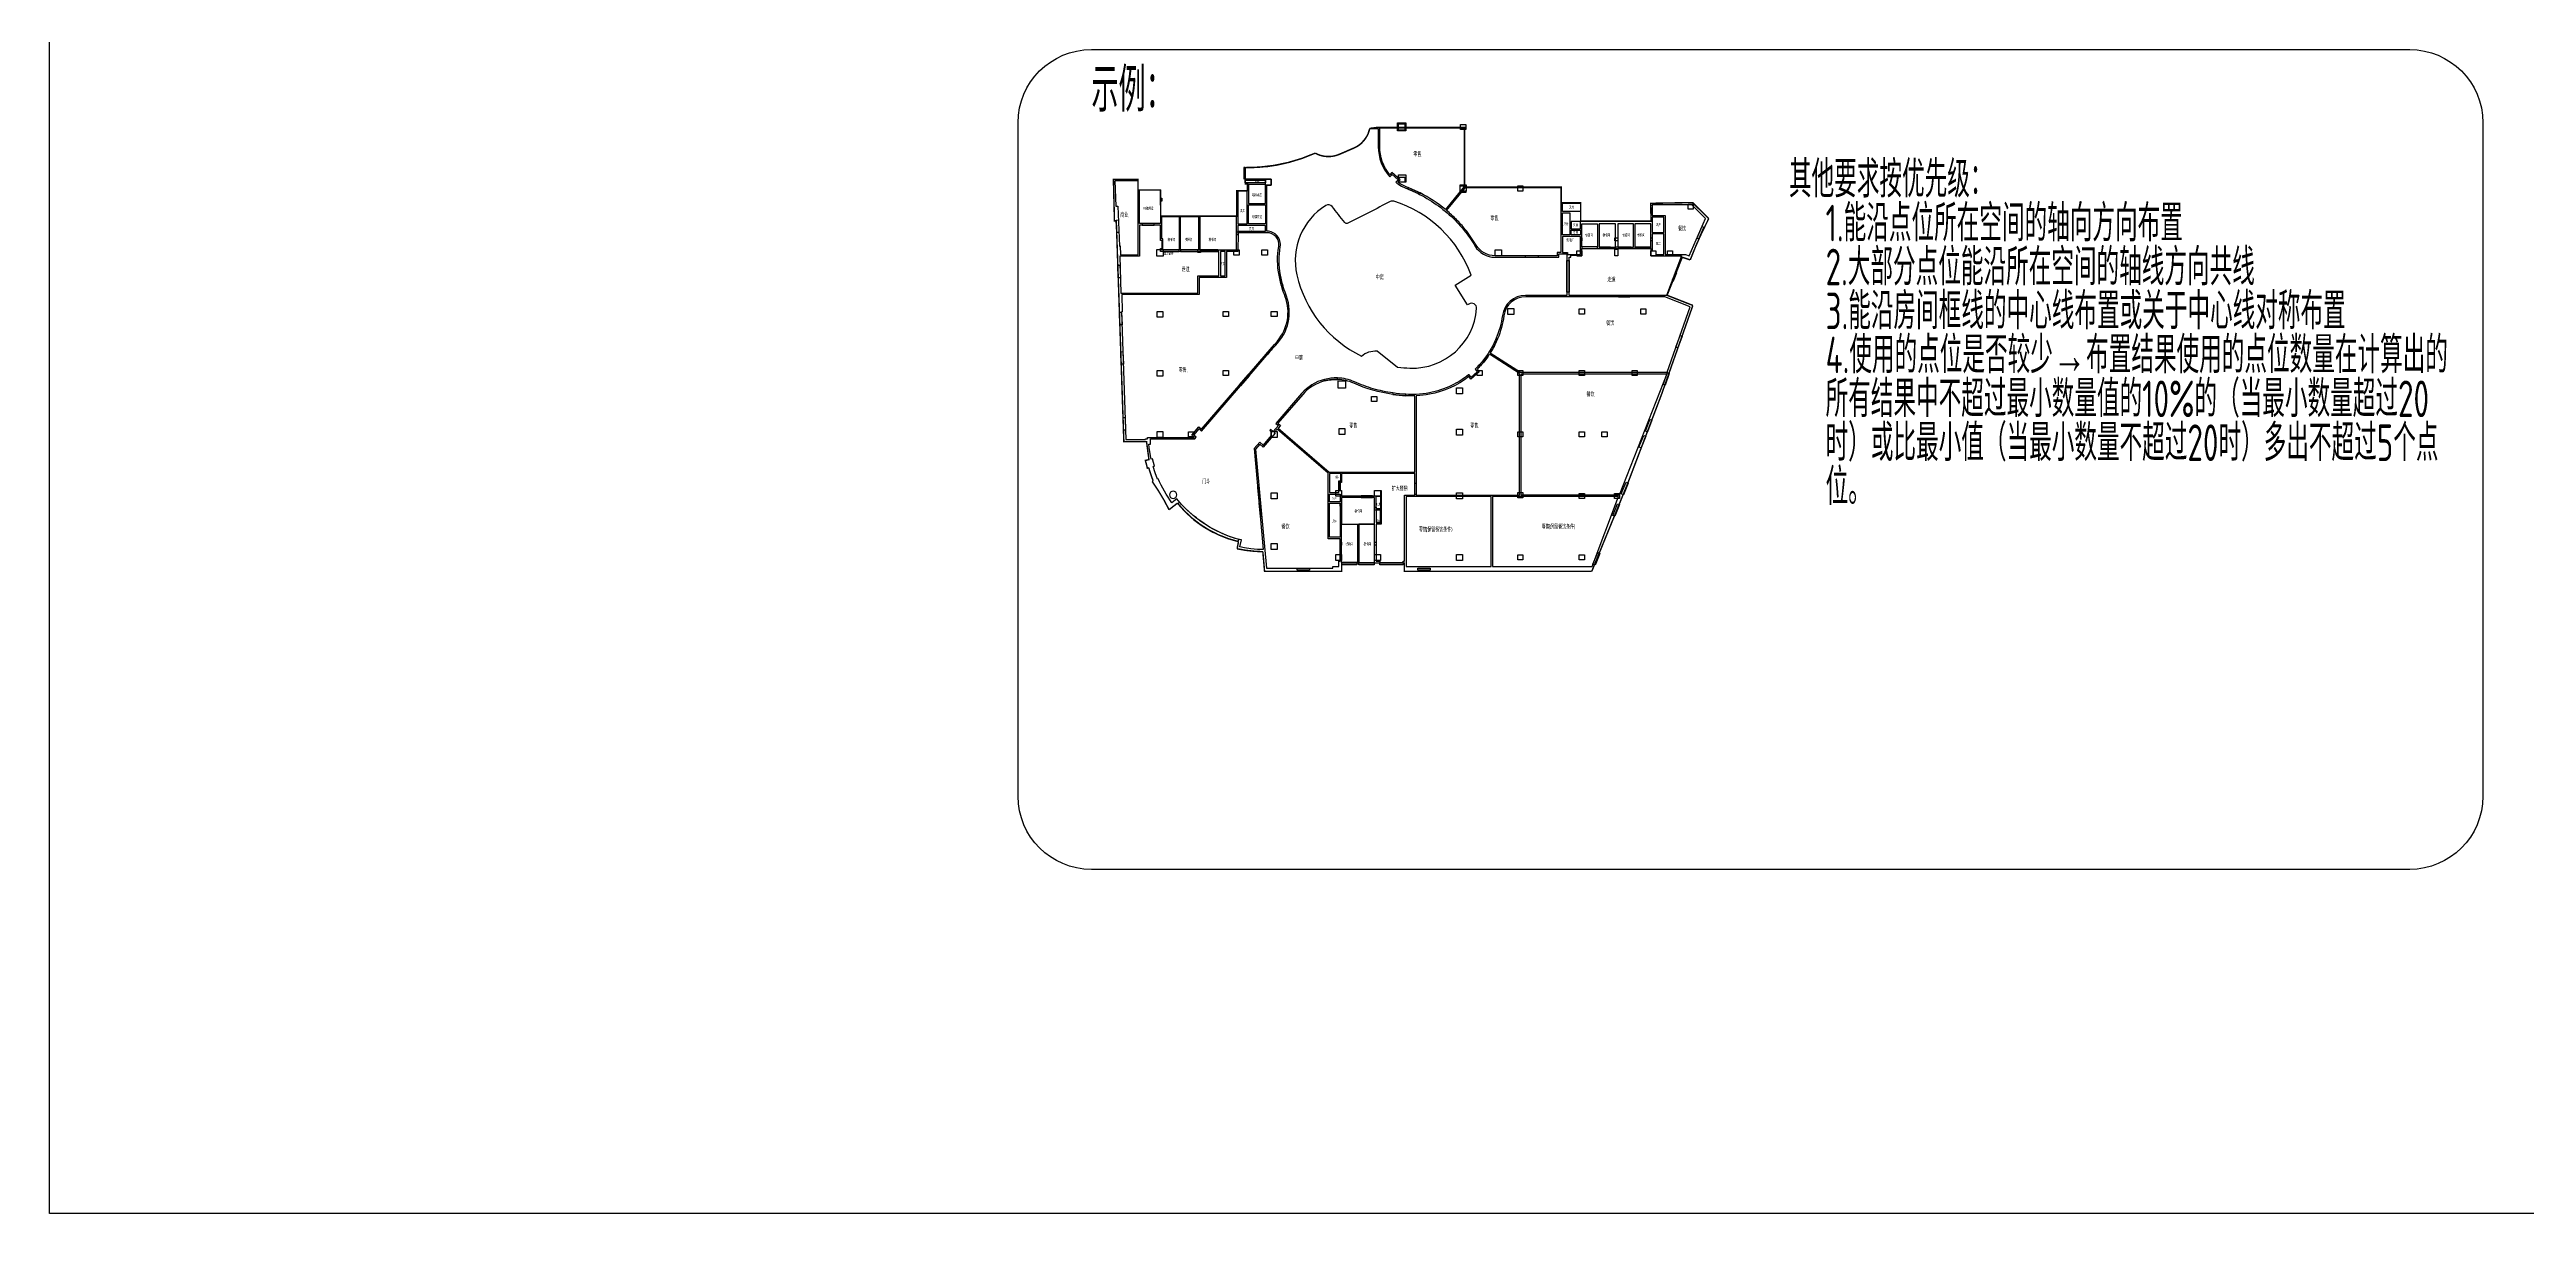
# Model space of a CAD drawing. Header units: millimetres. Extents: x 0 to 4164250, y 0 to 1261500.
# Drawn here: x 2578000 to 2916195, y 0 to 159000 of the extents above; entities that cross this region are included whole.
import ezdxf
from ezdxf.enums import TextEntityAlignment as Align

# ---------------------------------------------------------------- set-up
doc = ezdxf.new("R2010")
doc.units = ezdxf.units.MM
doc.header["$LTSCALE"] = 1000
doc.linetypes.add('DASH', pattern=[0.35, 0.25, -0.1])
doc.layers.add('AD-AREA-DIVD', color=1, linetype='Continuous', true_color=0xff0000)
for name, color, linetype in [('AD-AREA-OUTL', 31, 'Continuous'), ('AD-NAME-ROOM', 9, 'Continuous'), ('C-SHET-SHET', 144, 'Continuous'), ('E-UNIV-DIAG', 2, 'Continuous'), ('E-UNIV-NOTE', 6, 'Continuous'), ('柱子', 7, 'Continuous'), ('门窗框线', 114, 'Continuous')]:
    doc.layers.add(name, color=color, linetype=linetype)
doc.styles.add('TH-STYLE3', font='tssdeng.shx', dxfattribs={"width": 0.65, "bigfont": 'tssdchn.shx'})

msp = doc.modelspace()

# ---------------------------------------------------------------- linework, layer by layer
at = {"layer": 'AD-AREA-DIVD', "linetype": 'DASH', "ltscale": 2, "const_width": 200}
msp.add_lwpolyline([(2804544, 135897.27, 0.027793692), (2802014.33, 130258.46), (2800926.63, 130616.62), (2798861.85, 125423.51), (2802376.06, 124043.54, -0.018497551), (2788577.39, 87720.32), (2762969.17, 87720.33), (2762969.17, 88870.33), (2754419.17, 88870.33), (2754419.17, 87720.33), (2743896.94, 87720.33), (2743662.93, 90399.52, -0.047494855), (2740153.31, 90798.3), (2740332.83, 91776.31, -0.166932705), (2732007.94, 97042.63), (2730860.56, 96135.4, 0.038836248), (2728546.15, 100004.3), (2728686.7, 100064, -0.01876645), (2728082.58, 101868.83), (2727899.27, 101814.27), (2727624.44, 102865.34), (2728111.81, 102980.32), (2727782.14, 105434.32), (2724684.19, 105420.33), (2723652.58, 135583.92), (2723402.73, 135575.37), (2723257.98, 141270.32), (2726617.49, 141270.33), (2726617.49, 139820.33), (2729667.49, 139820.33), (2729719.17, 136230.33), (2740119.17, 136230.33), (2740119.17, 139720.33), (2741569.17, 139720.33), (2741569.17, 140620.33), (2741267.49, 140620.33), (2741267.49, 142870.33, 0.108474649), (2750813.85, 144843.22, 0.232535743), (2754087.98, 144679.42), (2756087.98, 145541.48, 0.246120268), (2758259.51, 148220.33), (2759369.17, 148370.33), (2771219.17, 148370.33), (2771219.17, 140220.33), (2784419.17, 140220.33), (2784419.17, 138070.33), (2787069.17, 138070.33), (2787069.17, 135560.33), (2796669.17, 135560.33), (2796617.49, 137990.33), (2802338.94, 138090.33)], format="xyb", close=True, dxfattribs=at)
at = {"layer": 'AD-AREA-OUTL'}
for points in [[(2762067.49, 148970.34), (2763167.49, 148970.34), (2763167.49, 147870.34), (2762067.49, 147870.34)], [(2726617.49, 130970.33), (2726617.49, 141070.33), (2723464.94, 141070.33), (2723583.87, 137593), (2723883.69, 137603.25), (2724069.92, 132158.16), (2724169.86, 132161.57), (2724210.6, 130970.33)], [(2729667.49, 135220.33), (2726817.49, 135220.33), (2726817.49, 139820.33), (2729667.49, 139820.33)], [(2741517.49, 139670.33), (2740267.49, 139670.33), (2740267.49, 135170.33), (2741517.49, 135170.33)], [(2741267.49, 141170.33), (2744016.95, 141170.33), (2744016.95, 140770.33), (2741267.49, 140770.33)], [(2741717.49, 137970.33), (2744017.49, 137970.33), (2744017.49, 140570.33), (2741717.49, 140570.33)], [(2729867.49, 136210.33), (2732217.49, 136210.33), (2732217.49, 131620.33), (2730017.49, 131620.33), (2730017.49, 133120.33), (2729867.49, 133120.33)], [(2732417.49, 136210.33), (2734867.49, 136210.33), (2734867.49, 131620.33), (2732417.49, 131620.33)], [(2740067.49, 136210.33), (2735067.49, 136210.33), (2735067.49, 131620.33), (2740067.49, 131620.33)], [(2741717.49, 137770.33), (2744017.49, 137770.33), (2744017.49, 135170.33), (2741717.49, 135170.33)], [(2784567.49, 138020.33), (2787017.49, 138020.33), (2787017.49, 136870.33), (2784567.49, 136870.33)], [(2785567.49, 133670.33), (2784567.49, 133670.33), (2784567.49, 136670.33), (2785567.49, 136670.33)], [(2787017.49, 135520.33), (2785767.49, 135520.33), (2785767.49, 134520.33), (2787017.49, 134520.33)], [(2796817.49, 137790.33), (2796817.49, 136320.33), (2798617.49, 136320.33), (2798617.49, 131020.33), (2801375.21, 131020.33), (2801889.55, 130810.86), (2804086.15, 135918.86), (2802214.67, 137790.33)], [(2798417.5, 136120.34), (2796817.49, 136120.34), (2796817.49, 134020.33), (2798417.5, 134020.33)], [(2737667.49, 131420.33), (2729667.49, 131420.33), (2729667.49, 131820.33), (2729917.49, 131820.33), (2729917.49, 132920.33), (2729667.49, 132920.33), (2729667.49, 135020.33), (2726817.49, 135020.33), (2726817.49, 130770.33), (2724117.38, 130770.33), (2724290.1, 125720.33), (2734767.49, 125720.33), (2734767.49, 128070.33), (2737667.49, 128070.33)], [(2744017.49, 134970.33), (2740267.49, 134970.33), (2740267.49, 134170.33), (2744017.49, 134170.33)], [(2784567.49, 133470.33), (2784567.49, 131270.33), (2785267.49, 131270.33), (2785267.49, 131020.33), (2787017.49, 131020.33), (2787017.49, 133470.33)], [(2785767.49, 134320.33), (2787017.49, 134320.33), (2787017.49, 133670.33), (2785767.49, 133670.33)], [(2787217.49, 135190.33), (2789367.49, 135190.33), (2789367.49, 132030.33), (2787217.49, 132030.33)], [(2789567.49, 132020.33), (2791817.49, 132020.33), (2791817.49, 135190.33), (2789567.49, 135190.33)], [(2792117.49, 132010.33), (2794267.49, 132010.33), (2794267.49, 135180.33), (2792117.49, 135180.33)], [(2794467.49, 132010.33), (2796617.49, 132010.33), (2796617.49, 135180.33), (2794467.49, 135180.33)], [(2798417.49, 131020.33), (2798417.26, 133819.91), (2796817.49, 133820.33), (2796817.49, 131520.35), (2797317.5, 131520.33), (2797317.5, 131020.33)], [(2738517.49, 131420.33), (2737867.49, 131420.33), (2737867.49, 128070.33), (2738517.49, 128070.33)], [(2798784.99, 125420.33), (2785467.49, 125420.33), (2785467.49, 130620.33), (2785717.49, 130620.33), (2785717.49, 130920.33), (2786517.49, 130920.33), (2786517.48, 130820.33), (2787217.48, 130820.33), (2787217.49, 131820.33), (2796617.49, 131820.33), (2796617.49, 130820.33), (2800846.14, 130820.33)], [(2778917.49, 114720.33), (2798834.65, 114720.33), (2792322.5, 98120.33), (2778917.49, 98120.33)], [(2744160.39, 88170.33), (2753217.49, 88170.33), (2753217.49, 88370.33), (2754017.49, 88370.33), (2754017.49, 89120.33), (2754217.49, 89120.33), (2754217.49, 92170.33), (2752567.49, 92170.33), (2752567.49, 101124.54), (2745612.39, 107126.41), (2745218.69, 106670.18), (2745332.25, 106572.18), (2743707.88, 104689.83), (2743253.64, 105081.82), (2742682.37, 104419.82)], [(2752767.49, 98470.33), (2754017.49, 98470.33), (2754017.49, 100070.33), (2754317.49, 100070.33), (2754317.49, 101070.33), (2752767.49, 101070.33)], [(2752767.49, 98270.33), (2754217.49, 98270.33), (2754217.49, 97220.33), (2752767.49, 97220.33)], [(2764417.49, 98120.33), (2764417.49, 101070.33), (2754417.49, 101070.33), (2754417.49, 99870.33), (2754217.49, 99870.33), (2754217.5, 98770.35), (2754417.46, 98770.35), (2754417.49, 98020.33), (2758917.48, 98020.33), (2758917.49, 98770.33), (2759817.49, 98770.33), (2759817.49, 94170.33), (2759117.49, 94170.33), (2759117.49, 89120.33), (2759617.51, 89120.33), (2759617.51, 88920.33), (2762817.52, 88920.24), (2762817.52, 89120.33), (2763017.49, 89120.33), (2763017.49, 98120.33)], [(2752767.49, 97020.33), (2754217.49, 97020.33), (2754217.49, 92370.33), (2752767.49, 92370.33)], [(2754417.49, 94150.33), (2758917.49, 94150.33), (2758917.49, 97820.33), (2754417.49, 97820.33)], [(2759717.49, 96270.33), (2759117.49, 96270.33), (2759117.49, 97970.35), (2759717.49, 97970.35)], [(2759717.49, 96070.33), (2759117.49, 96070.33), (2759117.49, 94370.33), (2759717.49, 94370.33)], [(2774817.49, 97920.33), (2763217.49, 97920.33), (2763217.49, 88370.33), (2774817.49, 88370.33)], [(2792243.33, 97920.33), (2775017.49, 97920.33), (2775017.49, 88370.33), (2788612.17, 88370.33)], [(2754417.49, 94150.33), (2756567.49, 94150.33), (2756567.49, 88920.33), (2754417.49, 88920.33)], [(2756766.97, 88920.33), (2758917.49, 88920.33), (2758917.49, 94150.33), (2756766.97, 94150.33)]]:
    msp.add_lwpolyline(points, close=True, dxfattribs=at)
for points in [[(2761816.12, 140857.44, 0.073576205), (2763408.43, 139950.33, -0.024331231), (2765052.29, 139217.03, -0.081947128), (2769948.87, 135633.51, -0.024331231), (2771144.99, 134288.41, -0.034531757), (2772619.28, 132175.19, 0.263529203), (2775364.47, 130620.33), (2784067.49, 130620.33), (2784067.49, 131070.33), (2785167.49, 131070.33), (2785167.49, 125420.33), (2779537.75, 125420.33, 0.373636224), (2776366.37, 122647.41, -0.063674577), (2775529.53, 119555.93, -0.03662859), (2774722.76, 117946.85, -0.014108749), (2774336.85, 117339.71, -0.036628578), (2773222.41, 115926.19, -0.016831255), (2772632.19, 115322.99), (2772928.69, 114983.87), (2772100.58, 114259.83), (2771804.29, 114598.72, -0.001892545), (2771729.95, 114539.69, -0.055680586), (2769404.88, 113094.78, -0.063254514), (2766404.23, 112105.54, -0.036888367), (2764616.83, 111892.98, -0.026827212), (2763203.21, 111905.72, -0.022939562), (2761412.16, 112084.99, -0.033817269), (2758736.36, 112664.39, -0.034470114), (2756164.24, 113602.6, 0.095966598), (2753866.66, 114134.09, 0.072967074), (2752077.48, 113937.04, 0.152021144), (2748949.71, 111988.69), (2745445.24, 107927.62), (2745785.92, 107633.63), (2745084.1, 106820.35), (2745044.67, 106820.35), (2744726.58, 107094.83), (2744595.92, 106943.42), (2744817.49, 106752.21), (2744817.49, 106281.79), (2743687.13, 104971.91), (2743232.88, 105363.9), (2742475.73, 104486.5), (2743687.81, 90698.89), (2742930.85, 90722.48), (2742021.93, 90800.93), (2741139.57, 90928.65), (2740535.4, 91051.06), (2740758.98, 92013.69), (2740466.75, 92081.56), (2740458.52, 92046.1), (2740453.02, 92047.37), (2739892.41, 92190.03, -0.126743345), (2732554.9, 96858.6), (2731920.97, 97624.7), (2731256.91, 97093.16, -0.060061963), (2729374.52, 100356.17), (2729282.48, 100317.07), (2729278.57, 100326.28), (2728947.35, 101170.15), (2728665.67, 102043.37), (2728857.76, 102099.37), (2728597.52, 103096.02), (2728403.73, 103050.03), (2728258.09, 103751.56), (2728126.35, 104633.32), (2728080.57, 105070.38), (2728317.36, 105070.38), (2728317.34, 105820.33), (2734380.73, 105820.33), (2734571.23, 106041.09), (2734230.54, 106335.08), (2734949.19, 107167.87), (2735289.88, 106873.88), (2740616.93, 113046.97), (2741792.9, 114409.72), (2744222.28, 117224.94, -0.036712269), (2745398.26, 118587.69, 0.290445672), (2746897.82, 125293.05, -0.008192837), (2746500.8, 126456.18, -0.033564408), (2746066.25, 128190.92, -0.086633803), (2746044.93, 132063.31, 0.471872406), (2744217.49, 134170.33), (2744217.49, 140470.33), (2744817.49, 140470.33), (2744817.49, 141270.33), (2741267.49, 141270.33), (2741267.49, 142870.33, 0.108464558), (2750813.85, 144843.22, 0.232535743), (2754087.98, 144679.42), (2756087.98, 145541.48, 0.246120268), (2758259.51, 148220.33), (2759417.49, 148220.33), (2759417.49, 145742.06, 0.182816038), (2761013.25, 141609.44), (2761309.22, 141931.69), (2762119.36, 141187.61), (2761816.12, 140857.44)], [(2764617.49, 111692.8), (2764617.49, 98120.33), (2778717.49, 98120.33), (2778717.49, 114765.35), (2774601.72, 117376.45, -0.003830145), (2774494.31, 117215.56, -0.03568477), (2773379.87, 115802.04, -0.013480636), (2772907.98, 115311.42), (2773210.9, 114964.95), (2772081.66, 113977.62), (2771778.75, 114324.07, -0.11787199), (2766427.91, 111906.43, -0.035684688), (2764640.51, 111693.86, -0.000456264), (2764617.49, 111692.8, 1.218045454)]]:
    msp.add_lwpolyline(points, format="xyb", dxfattribs=at)
for points in [[(2771167.49, 140307.11), (2768582.75, 137154.52, 0.054873363), (2765133.86, 139399.89, 0.02394224), (2763490.01, 140133.19, -0.026927145), (2762780.46, 140454.8, -0.03976702), (2762105.55, 140876.9), (2762401.95, 141199.62), (2761297.21, 142214.28), (2761008.61, 141900.06, -0.175482196), (2759617.49, 145741.7), (2759617.49, 148320.33), (2771167.49, 148320.33)], [(2771314.77, 140170.33), (2784367.49, 140170.33), (2784367.49, 131270.33), (2783867.49, 131270.33), (2783867.49, 130820.33), (2775364.29, 130820.33, -0.263559575), (2772791.38, 132278.31, 0.034911741), (2771294.62, 134421.47, 0.023703058), (2770098.5, 135766.57, 0.024950908), (2768734.98, 137028.37)], [(2759249.61, 117829.83), (2762067.75, 115628.05, 0.02233398), (2763754.26, 115484.75, 0.405015708), (2772846.18, 123613.72, 0.630813976), (2771775.4, 124222.37, -0.025087001), (2771608.42, 124118.03), (2769912.68, 126831.79), (2772085.01, 128189.21, 0.234123038), (2761552.38, 138270.72, 0.196520459), (2761062.24, 138229.19, -0.000160731), (2755270.58, 135270.35, -0.358308477), (2754836.19, 135365.72, -0.000187057), (2753123.65, 137544.35, 0.381789356), (2752270.96, 137695.62, 0.320902462), (2748307.6, 128213.21, 0.227112064), (2757121.78, 117128.56, -0.193706044)], [(2744217.49, 133970.33), (2740292.79, 133970.33), (2740267.49, 131420.33), (2738717.49, 131420.33), (2738717.49, 127870.33), (2734967.49, 127870.33), (2734967.49, 125520.33), (2724396.99, 125520.33), (2724477.48, 123166.83), (2724378.03, 123163.43), (2724974.11, 105720.33), (2727631.09, 105720.38), (2727631.09, 105820.35), (2727917.49, 105820.35), (2727917.49, 106020.33), (2734289.15, 106020.33), (2733948.46, 106314.33), (2734928.44, 107449.95), (2735269.13, 107155.96), (2745246.84, 118718.35), (2745643.68, 119178.22, 0.275125234), (2746712.4, 125222.84, -0.015821003), (2746309.5, 126397.86, -0.026668966), (2745869.56, 128154.72, -0.093537814), (2745847.85, 132097.35, 0.472698839)], [(2774709.58, 117544.87), (2778846.54, 114920.33), (2798861.52, 114920.33), (2801999.55, 123869.09), (2798545.65, 125220.33), (2779557.74, 125220.33, 0.375528552), (2776563.83, 122620.05, -0.063674577), (2775713.74, 119479.6, -0.03662859), (2774893.85, 117844.37, -0.014094469)], [(2745727.32, 107948.38), (2746068, 107654.38), (2745743.06, 107277.83), (2752704.67, 101270.33), (2764417.49, 101270.33), (2764417.49, 111685.34, -0.021143232), (2763183.27, 111706.51, -0.020165528), (2761392.22, 111885.79, -0.070822888), (2756083.41, 113420.96, 0.097129433), (2753888.79, 113933.09, 0.072777057), (2752099.61, 113736.04, 0.15346618), (2749101.13, 111858.03)]]:
    msp.add_lwpolyline(points, format="xyb", close=True, dxfattribs=at)
at = {"layer": 'C-SHET-SHET'}
msp.add_lwpolyline([(2578000, 1216500), (3172500, 1216500), (3172500, 0), (2578000, 0)], close=True, dxfattribs=at)
at = {"layer": 'E-UNIV-DIAG'}
msp.add_lwpolyline([(2900250, 47000), (2720250, 47000, -0.414213562), (2710250, 57000), (2710250, 149000, -0.414213562), (2720250, 159000), (2900250, 159000, -0.414213562), (2910250, 149000), (2910250, 57000, -0.414213562)], format="xyb", close=True, dxfattribs=at)
at = {"layer": '柱子'}
for points in [[(2762167.49, 148870.34), (2763067.49, 148870.34), (2763067.49, 147970.34), (2762167.49, 147970.34)], [(2762167.49, 148870.34), (2763067.49, 148870.34), (2763067.49, 147970.34), (2762167.49, 147970.34)], [(2770667.49, 148770.35), (2771367.49, 148770.35), (2771367.49, 148070.35), (2770667.49, 148070.35)], [(2729667.49, 138300.33), (2729667.49, 138700.33), (2729867.49, 138700.33), (2729867.49, 138300.33)], [(2744017.49, 141270.33), (2744817.49, 141270.33), (2744817.49, 140470.33), (2744017.49, 140470.33)], [(2762167.43, 141870.39), (2763167.49, 141870.39), (2763167.49, 140870.39), (2762167.43, 140870.39)], [(2762167.43, 141570.39), (2763067.43, 141570.39), (2763067.43, 140870.39), (2762167.43, 140870.39)], [(2762167.43, 141570.39), (2763067.43, 141570.39), (2763067.43, 140870.39), (2762167.43, 140870.39)], [(2771417.5, 140370.33), (2770617.5, 140370.33), (2770617.5, 140520.33), (2771417.5, 140520.33), (2771417.5, 140370.33)], [(2770617.5, 140370.33), (2771417.5, 140370.33), (2771417.5, 139670.33), (2770617.5, 139670.33)], [(2771417.5, 139670.33), (2770617.5, 139670.33), (2770617.5, 139520.33), (2771417.5, 139520.33), (2771417.5, 139670.33)], [(2778467.49, 140370.35), (2779167.49, 140370.35), (2779167.49, 139670.35), (2778467.49, 139670.35)], [(2796617.49, 137720.34), (2796817.49, 137720.34), (2796817.49, 137320.34), (2796617.49, 137320.34)], [(2801717.49, 137870.35), (2802417.49, 137870.35), (2802417.49, 137170.35), (2801717.49, 137170.35)], [(2740067.49, 133700.33), (2740067.49, 134100.33), (2740267.49, 134100.33), (2740267.49, 133700.33)], [(2787017.49, 133280.34), (2787217.49, 133280.34), (2787217.49, 132880.34), (2787017.49, 132880.34)], [(2791717.49, 133280.34), (2792117.49, 133280.34), (2792117.49, 132880.34), (2791717.49, 132880.34)], [(2796617.49, 133280.34), (2796817.49, 133280.34), (2796817.49, 132880.34), (2796617.49, 132880.34), (2796617.49, 133280.34)], [(2729167.49, 131670.33), (2730067.49, 131670.33), (2730067.49, 130770.33), (2729167.49, 130770.33)], [(2734767.49, 131670.33), (2735167.49, 131670.33), (2735167.49, 131270.34), (2734767.49, 131270.34)], [(2739717.49, 131620.33), (2740417.49, 131620.33), (2740417.49, 130920.33), (2739717.49, 130920.33)], [(2743517.59, 131620.42), (2744317.59, 131620.42), (2744317.59, 130920.42), (2743517.59, 130920.42)], [(2775367.49, 131620.33), (2776267.49, 131620.33), (2776267.49, 130820.33), (2775367.49, 130820.33)], [(2786517.48, 131520.35), (2787217.48, 131520.35), (2787217.48, 130820.35), (2786517.48, 130820.35)], [(2791717.49, 131720.35), (2792117.49, 131720.35), (2792117.49, 130820.35), (2791717.49, 130820.35)], [(2796617.5, 131520.35), (2797317.5, 131520.35), (2797317.5, 130820.35), (2796617.5, 130820.35)], [(2798917.49, 131520.35), (2799617.49, 131520.35), (2799617.49, 130820.35), (2798917.49, 130820.35)], [(2729217.49, 123220.33), (2730017.49, 123220.33), (2730017.49, 122420.33), (2729217.49, 122420.33)], [(2738267.48, 123220.35), (2738967.48, 123220.35), (2738967.48, 122520.35), (2738267.48, 122520.35)], [(2744817.49, 123220.33), (2745617.49, 123220.33), (2745617.49, 122520.33), (2744817.49, 122520.33)], [(2777117.49, 123620.33), (2777917.49, 123620.33), (2777917.49, 122820.33), (2777117.49, 122820.33)], [(2786867.49, 123570.35), (2787567.49, 123570.35), (2787567.49, 122870.35), (2786867.49, 122870.35)], [(2795267.49, 123570.35), (2795967.49, 123570.35), (2795967.49, 122870.35), (2795267.49, 122870.35)], [(2729217.49, 115170.35), (2730017.49, 115170.35), (2730017.49, 114370.35), (2729217.49, 114370.35)], [(2738267.49, 115170.35), (2738967.49, 115170.35), (2738967.49, 114470.35), (2738267.49, 114470.35)], [(2772917.49, 115170.35), (2773617.49, 115170.35), (2773617.49, 114470.35), (2772917.49, 114470.35)], [(2778467.49, 115170.35), (2779167.49, 115170.35), (2779167.49, 114470.35), (2778467.49, 114470.35)], [(2786867.49, 115170.35), (2787567.49, 115170.35), (2787567.49, 114470.35), (2786867.49, 114470.35)], [(2794067.49, 115170.35), (2794767.49, 115170.35), (2794767.49, 114470.35), (2794067.49, 114470.35)], [(2753967.49, 113745.33), (2754967.49, 113745.33), (2754967.49, 112745.33), (2753967.49, 112745.33)], [(2758517.49, 111620.33), (2759217.49, 111620.33), (2759217.49, 110920.33), (2758517.49, 110920.33)], [(2770117.49, 112770.33), (2770917.49, 112770.33), (2770917.49, 111970.33), (2770117.49, 111970.33)], [(2729217.49, 106820.33), (2730017.49, 106820.33), (2730017.49, 106020.33), (2729217.49, 106020.33)], [(2733517.49, 106770.33), (2734217.49, 106770.33), (2734217.49, 106070.33), (2733517.49, 106070.33)], [(2744817.49, 106820.35), (2745617.49, 106820.35), (2745617.49, 106020.35), (2744817.49, 106020.35)], [(2754067.49, 107220.33), (2754867.49, 107220.33), (2754867.49, 106420.33), (2754067.49, 106420.33)], [(2770117.49, 107120.32), (2770917.49, 107120.32), (2770917.49, 106320.32), (2770117.49, 106320.32)], [(2778467.49, 106770.35), (2779167.49, 106770.35), (2779167.49, 106070.35), (2778467.49, 106070.35)], [(2786867.49, 106770.35), (2787567.49, 106770.35), (2787567.49, 106070.35), (2786867.49, 106070.35)], [(2789967.49, 106770.33), (2790667.49, 106770.33), (2790667.49, 106070.33), (2789967.49, 106070.33)], [(2744817.49, 98420.33), (2745617.49, 98420.33), (2745617.49, 97620.33), (2744817.49, 97620.33)], [(2753617.48, 98770.32), (2754417.48, 98770.32), (2754417.48, 97970.32), (2753617.48, 97970.32)], [(2758917.48, 98770.35), (2759717.48, 98770.35), (2759717.48, 97970.35), (2758917.48, 97970.35)], [(2770117.49, 98420.35), (2770917.49, 98420.35), (2770917.49, 97620.35), (2770117.49, 97620.35)], [(2778467.48, 98470.35), (2779167.48, 98470.35), (2779167.48, 97770.35), (2778467.48, 97770.35)], [(2786867.49, 98370.33), (2787567.49, 98370.33), (2787567.49, 97670.33), (2786867.49, 97670.33)], [(2791667.49, 98370.35), (2792367.49, 98370.35), (2792367.49, 97670.35), (2791667.49, 97670.35)], [(2754217.49, 96620.34), (2754217.49, 97020.34), (2754417.49, 97020.34), (2754417.49, 96620.34)], [(2758917.48, 96070.34), (2758917.48, 96470.34), (2759117.48, 96470.34), (2759117.48, 96070.34)], [(2744817.49, 91520.33), (2745617.49, 91520.33), (2745617.49, 90720.33), (2744817.49, 90720.33)], [(2754217.49, 91280.34), (2754217.49, 91680.34), (2754417.49, 91680.34), (2754417.49, 91280.34)], [(2758917.48, 91280.34), (2758917.48, 91680.34), (2759117.48, 91680.34), (2759117.48, 91280.34)], [(2753617.5, 90020.32), (2754417.5, 90020.32), (2754417.5, 89220.32), (2753617.5, 89220.32)], [(2758917.5, 90020.35), (2759717.5, 90020.35), (2759717.5, 89220.35), (2758917.5, 89220.35)], [(2770117.49, 90020.33), (2770917.49, 90020.33), (2770917.49, 89220.33), (2770117.49, 89220.33)], [(2778467.49, 89970.35), (2779167.49, 89970.35), (2779167.49, 89270.35), (2778467.49, 89270.35)], [(2786867.48, 89970.35), (2787567.48, 89970.35), (2787567.48, 89270.35), (2786867.48, 89270.35)]]:
    msp.add_lwpolyline(points, close=True, dxfattribs=at)
msp.add_lwpolyline([(2731917.49, 98170.35, 1), (2730917.49, 98170.35, 1), (2731917.49, 98170.35, 1)], format="xyb", close=True, dxfattribs=at)
at = {"layer": '门窗框线'}
for points in [[(2741267.49, 142870.33), (2741067.49, 142870.33), (2741067.49, 141320.33), (2741267.49, 141320.33)], [(2744217.49, 137090.33), (2744017.49, 137090.33), (2744017.49, 135850.33), (2744217.49, 135850.33)], [(2728837.49, 135220.33), (2727197.49, 135220.33), (2727197.49, 135020.33), (2728837.49, 135020.33)], [(2789367.49, 132030.33), (2787217.49, 132030.33), (2787217.49, 131820.33), (2789367.49, 131820.33)], [(2791117.49, 132020.33), (2789567.49, 132020.33), (2789567.49, 131830.33), (2791117.49, 131830.33)], [(2793967.49, 132010.33), (2791817.49, 132010.33), (2791817.49, 131820.33), (2793967.49, 131820.33)], [(2796617.49, 132010.33), (2794467.49, 132010.33), (2794467.49, 131820.33), (2796617.49, 131820.33)], [(2802930.11, 133240.33), (2803180.48, 133133.03), (2803866.73, 134709.44), (2803617.61, 134819.59)], [(2732217.49, 131620.33), (2730067.49, 131620.33), (2730067.49, 131420.33), (2732217.49, 131420.33)], [(2737517.49, 131620.33), (2735167.49, 131620.33), (2735167.49, 131420.33), (2737517.49, 131420.33)], [(2781287.37, 130820.33), (2779487.37, 130820.33), (2779487.37, 130620.33), (2781287.37, 130620.33)], [(2785167.49, 130170.33), (2785467.49, 130170.33), (2785467.49, 125870.33), (2785167.49, 125870.33)], [(2785717.49, 131020.33), (2786517.48, 131020.33), (2786517.48, 130920.33), (2785717.49, 130920.33)], [(2799753.13, 127402.84), (2800181.83, 128523.65), (2799995.02, 128595.1), (2799566.33, 127474.29)], [(2793767.49, 125420.33), (2792217.49, 125420.33), (2792217.49, 125220.33), (2793767.49, 125220.33)], [(2800906.11, 119846.88), (2800319.45, 118239.18), (2800048.41, 118340.68), (2800648.39, 119942.84)], [(2799159.92, 114761.48), (2798573.26, 113153.77), (2798302.22, 113255.27), (2798902.21, 114857.43)], [(2796759.53, 108374.01), (2796172.87, 106766.31), (2795901.83, 106867.81), (2796501.81, 108469.97)], [(2795953.22, 106162.63), (2795310.28, 104567), (2795020.94, 104686.3), (2795672.89, 106277.71)], [(2743167.9, 99151.97), (2742946.41, 99132.5), (2743104.04, 97339.42), (2743330.89, 97360.05)], [(2754217.49, 99870.33), (2754017.49, 99870.33), (2754017.49, 98770.33), (2754217.49, 98770.33)], [(2761467.49, 101270.33), (2763017.49, 101270.33), (2763017.49, 101070.33), (2761467.49, 101070.33)], [(2764417.49, 99770.33), (2764617.49, 99770.33), (2764617.49, 98220.33), (2764417.49, 98220.33)], [(2743351.8, 97060.04), (2743130.31, 97040.57), (2743287.94, 95247.48), (2743514.79, 95268.12)], [(2758617.49, 98020.33), (2757067.49, 98020.33), (2757067.49, 97820.33), (2758617.49, 97820.33)], [(2754467.49, 88920.33), (2756516.97, 88920.33), (2756516.97, 88620.33), (2754467.49, 88620.33)], [(2756766.97, 88920.33), (2758866.97, 88920.33), (2758866.97, 88620.33), (2756766.97, 88620.33)], [(2759617.51, 88920.33), (2762817.51, 88920.3), (2762817.51, 88620.3), (2759617.51, 88620.33)], [(2764807.2, 88170.33), (2766527.19, 88170.33), (2766527.19, 87895.94), (2764807.2, 87895.94)]]:
    msp.add_lwpolyline(points, close=True, dxfattribs=at)
at = {"layer": '门窗框线', "elevation": 0}
for points in [[(2744217.49, 139890.33), (2744017.49, 139890.33), (2744017.49, 138650.33), (2744217.49, 138650.33)], [(2734767.49, 131620.31), (2732417.49, 131620.31), (2732417.49, 131420.33), (2734767.49, 131420.33)], [(2793541.89, 99776.27), (2792898.94, 98180.65), (2792609.6, 98299.95), (2793261.56, 99891.35)], [(2792375.65, 96831.81), (2791732.71, 95236.19), (2791443.37, 95355.49), (2792095.32, 96946.89)], [(2748334.84, 88170.84), (2750054.84, 88170.84), (2750054.84, 87895.78), (2748334.84, 87895.78)], [(2789666.22, 90161.83), (2789023.27, 88566.2), (2788733.93, 88685.5), (2789385.88, 90276.91)]]:
    msp.add_lwpolyline(points, close=True, dxfattribs=at)
at = {"layer": '门窗框线'}
for points in [[(2765133.86, 139399.89), (2765052.29, 139217.03, 0.024331233), (2763408.43, 139950.33), (2763490.01, 140133.19), (2764330.14, 139784.75)], [(2746066.25, 128190.92), (2745869.56, 128154.72, 0.026668967), (2746309.5, 126397.86), (2746500.8, 126456.18, -0.033564407)], [(2745246.84, 118718.35), (2745398.26, 118587.69, 0.036712262), (2744222.28, 117224.94), (2744070.86, 117355.6)], [(2774722.76, 117946.85), (2774902.01, 117856.98, 0.035393985), (2775708.78, 119466.05), (2775529.53, 119555.93, -0.036627441)], [(2773222.41, 115926.19), (2773379.87, 115802.04, 0.035684762), (2774494.31, 117215.56), (2774336.85, 117339.71, -0.036628976)], [(2761412.16, 112084.99), (2761392.22, 111885.79, 0.020165526), (2763183.27, 111706.51), (2763203.21, 111905.72, -0.022939564)]]:
    msp.add_lwpolyline(points, format="xyb", close=True, dxfattribs=at)
at = {"layer": '门窗框线', "elevation": 0}
for points in [[(2723948.25, 135716.08), (2724007.52, 133997.1), (2723707.22, 133986.83), (2723648.9, 135705.84), (2723948.25, 135716.07)], [(2724159.01, 129539.3), (2724218.27, 127820.32), (2723917.98, 127810.05), (2723859.66, 129529.06), (2724159.01, 129539.3)], [(2724378.44, 123123.42), (2724437.7, 121404.44), (2724137.4, 121394.17), (2724079.09, 123113.18), (2724378.44, 123123.42)], [(2724563.01, 117726.58), (2724622.28, 116007.6), (2724321.98, 115997.33), (2724263.66, 117716.34), (2724563.01, 117726.57)]]:
    msp.add_lwpolyline(points, dxfattribs=at)
at = {"layer": '门窗框线'}
for points in [[(2741641.49, 114540.38), (2741792.9, 114409.72), (2740616.93, 113046.97), (2740465.51, 113177.64), (2741641.49, 114540.38)], [(2724871.11, 108731.85), (2724930.38, 107012.87), (2724630.08, 107002.6), (2724571.76, 108721.61), (2724871.11, 108731.85)], [(2743687.13, 104971.91), (2743838.55, 104841.25), (2744818.53, 105976.87), (2744667.11, 106107.53), (2743687.13, 104971.91)]]:
    msp.add_lwpolyline(points, dxfattribs=at)
msp.add_lwpolyline([(2752077.48, 113937.04), (2752099.61, 113736.04, -0.072777135), (2753888.8, 113933.09), (2753866.66, 114134.09, 0.072967067), (2752077.48, 113937.04)], format="xyb", dxfattribs=at)
at = {"layer": '门窗框线', "elevation": 0}
msp.add_lwpolyline([(2732289.12, 97175.05), (2732046.76, 96932.69, 0.163063006), (2740309.78, 91807.52), (2740373.91, 92074.94, -0.145177687)], format="xyb", close=True, dxfattribs=at)

# ---------------------------------------------------------------- texts
at = {"layer": 'AD-NAME-ROOM', "style": 'TH-STYLE3', "width": 0.7}
for s, p in [('零售.', (2764209.01, 144385.15)), ('商业.', (2724200.12, 136075.8)), ('零售.', (2774710.93, 135622.84)), ('餐饮', (2800352.61, 134206.54)), ('走道', (2732580.11, 128653.61)), ('走道', (2790717.21, 127259.55)), ('餐饮', (2790536.87, 121308.29)), ('零售.', (2732156.95, 114902.22)), ('餐饮', (2787843.41, 111590.41)), ('零售', (2755461.08, 107311.95)), ('零售.', (2771976.12, 107311.95)), ('门斗', (2735387.29, 99664.94)), ('扩大楼梯', (2761255.36, 98718.46)), ('餐饮', (2746210.58, 93513.39)), ('零售.', (2764969.38, 93113.66)), ('(保留餐饮条件)', (2765928.21, 93113.66)), ('零售.', (2781749.03, 93513.39)), ('(保留餐饮条件)', (2782707.86, 93513.39))]:
    msp.add_text(s, height=600, rotation=0.0030599, dxfattribs=at).set_placement(p)
at = {"layer": 'AD-NAME-ROOM', "linetype": 'ByBlock', "style": 'TH-STYLE3'}
for s, height, rotation, width, p in [('电梯井道', 375, 0.0030599, 0.7, (2742838.86, 139138.36)), ('风井', 350, 0.0030599, 0.7, (2742864.98, 140972.06)), ('电梯井道', 375, 0.0030599, 0.7, (2728041.05, 137317.21)), ('风井', 375, 0.0030599, 0.7, (2740866.27, 136972.61)), ('电梯井道', 375, 0.0030599, 0.7, (2742872.61, 136170.56)), ('风井', 375, 0.0030599, 0.7, (2785064.8, 135168.18)), ('风井', 375, 0.0030599, 0.7, (2785789.8, 137443.18)), ('风井', 375, 0.0030599, 0.7, (2797664.66, 135081.2)), ('楼梯间', 375, 0.0030599, 0.7, (2731174.07, 133050.86)), ('楼梯间', 375, 0.0030599, 0.7, (2733523.41, 133050.86)), ('楼梯间', 375, 0.0030599, 0.7, (2736779.01, 133050.86)), ('风井', 375, 0.0030599, 0.7, (2742103.17, 134530.67)), ('弱电间', 375, 0.0030599, 0.7, (2785625.55, 132973.43)), ('风井', 375, 0.0030599, 0.7, (2786389.8, 135018.18)), ('风井', 375, 0.0030599, 0.7, (2786389.8, 133993.18)), ('楼梯间', 375, 0.0030599, 0.7, (2788169.75, 133670.02)), ('楼梯间', 375, 0.0030599, 0.7, (2790564.76, 133670.02)), ('楼梯间', 375, 0.0030599, 0.7, (2793267.3, 133670.02)), ('楼梯间', 375, 0.0030599, 0.7, (2795280.22, 133670.02)), ('风井', 375, 0.0030599, 0.7, (2797651.31, 132472.73)), ('固定窗井', 375, 0.0030599, 0.7, (2730792.98, 131151.49)), ('风井', 375, 0.0030599, 0.7, (2738189.8, 129743.18)), ('水井', 350, 359.9971586, 0.6, (2753820.22, 100584.36)), ('风井', 350, 359.9971586, 0.6, (2753429.57, 97681.49)), ('风井', 350, 359.9971586, 0.6, (2753463.76, 94560.77)), ('楼梯间', 375, 0.0030599, 0.7, (2756701.11, 95969.29)), ('风井', 350, 359.9971586, 0.6, (2759450.75, 96868.11)), ('风井', 350, 359.9971586, 0.6, (2759469.84, 94560.77)), ('楼梯间', 375, 0.0030599, 0.7, (2755461.39, 91464.85)), ('楼梯间', 375, 0.0030599, 0.7, (2757928.7, 91464.85))]:
    msp.add_text(s, height=height, rotation=rotation, dxfattribs=dict(at, width=width)).set_placement(p, align=Align.MIDDLE)
at = {"layer": 'AD-NAME-ROOM', "style": 'TH-STYLE3', "width": 0.7}
for p in [(2759628.31, 127976.82), (2748599.86, 116948.37)]:
    msp.add_text('中庭', height=600, rotation=0.0030599, dxfattribs=at).set_placement(p, align=Align.MIDDLE)
at = {"layer": 'E-UNIV-NOTE', "style": 'TH-STYLE3', "width": 0.65}
for s, height, p in [('示例：', 6000, (2720250, 153500)), ('其他要求按优先级：', 5000, (2815499.93, 141287.8)), ('1.能沿点位所在空间的轴向方向布置', 5000, (2820499.93, 135287.8)), ('2.大部分点位能沿所在空间的轴线方向共线', 5000, (2820499.93, 129287.8)), ('3.能沿房间框线的中心线布置或关于中心线对称布置', 5000, (2820499.93, 123287.8)), ('4.使用的点位是否较少→布置结果使用的点位数量在计算出的', 5000, (2820499.93, 117287.8)), ('所有结果中不超过最小数量值的10%%%的（当最小数量超过20', 5000, (2820499.93, 111287.8)), ('时）或比最小值（当最小数量不超过20时）多出不超过5个点', 5000, (2820499.93, 105287.8)), ('位。', 5000, (2820499.93, 99287.8))]:
    msp.add_text(s, height=height, dxfattribs=at).set_placement(p, align=Align.MIDDLE_LEFT)

doc.saveas('drawing.dxf')
